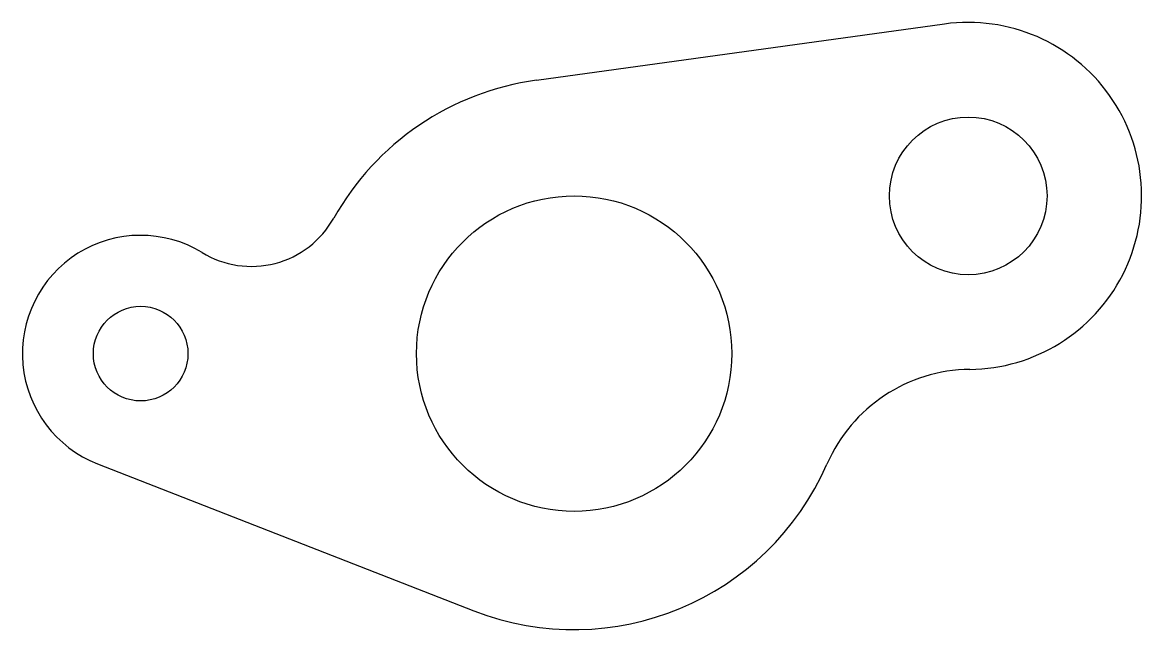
# Model space of a CAD drawing. Header units: millimetres. Extents: x 844 to 986, y 1531 to 1608.
import ezdxf

# ---------------------------------------------------------------- set-up
doc = ezdxf.new("R2010")
doc.units = ezdxf.units.MM

msp = doc.modelspace()

# ---------------------------------------------------------------- linework, layer by layer
for p, q in [((908.89, 1601.05), (960.66, 1608.17)), ((853.2, 1552.4), (900.93, 1533.77))]:
    msp.add_line(p, q)
for centre, radius in [((963.66, 1586.37), 10), ((913.66, 1566.37), 20), ((858.66, 1566.37), 6)]:
    msp.add_circle(centre, radius)
for centre, radius, start, end in [((963.66, 1586.37), 22, 270.5582, 97.832), ((913.66, 1566.37), 35, 97.832, 150.6186), ((872.7, 1589.43), 12, 238.6542, 330.6186), ((858.66, 1566.37), 15, 58.6542, 248.6763), ((964.07, 1544.37), 20, 90.5582, 156.4241), ((913.66, 1566.37), 35, 248.6763, 336.4241)]:
    msp.add_arc(centre, radius, start, end)

doc.saveas('drawing.dxf')
